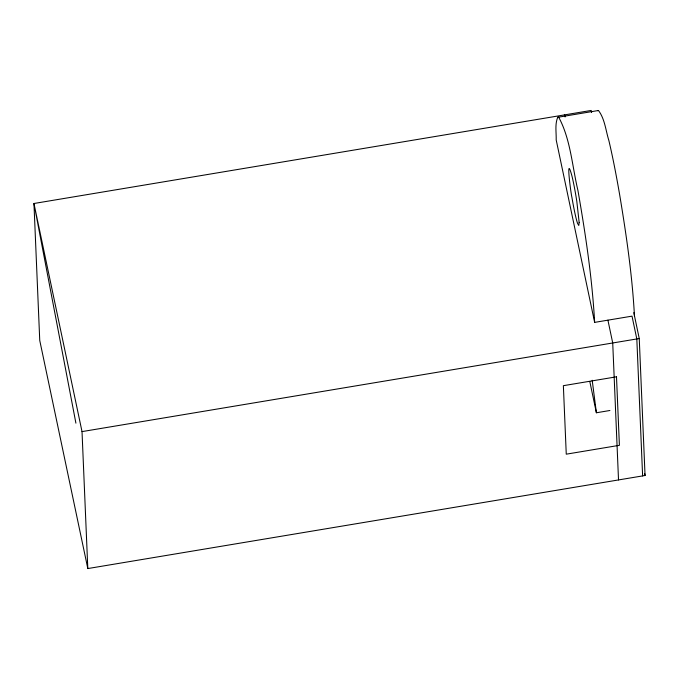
<?xml version="1.0" encoding="UTF-8"?>
<svg xmlns="http://www.w3.org/2000/svg" width="679" height="679" viewBox="0 0 679 679"><rect width="100%" height="100%" fill="white"/><g stroke="black" fill="none" stroke-linecap="round" stroke-linejoin="round"><path stroke-width="1.02" d="M594.643 322.381C592.164 278.076 585.536 234.094 577.922 190.417C572.117 166.083 570.674 139.297 558.664 117.144L557.739 117.297C554.76 124.325 556.398 132.447 556.186 139.891L594.643 322.381L632.013 316.142L636.817 338.957L642.614 475.911M597.537 110.652L598.471 110.49C604.879 119.02 605.744 130.572 608.876 140.553C613.069 158.377 616.473 176.379 619.604 194.415C626.284 234.603 632.225 275.02 634.449 315.735M557.739 117.297L598.471 110.49M639.253 338.549L645.05 475.504L87.812 568.561L82.023 431.606L639.253 338.549L633.796 312.629M589.805 381.53L596.391 412.764L609.912 410.498M591.621 112.51L591.188 110.439L33.95 203.496L39.747 340.451L87.812 568.561M644.617 473.424L645.05 475.504M564.648 114.87L565.089 116.941M607.917 320.165L612.721 342.98L618.518 479.934M82.023 431.606L33.95 203.496L75.904 423.161M592.198 380.274L596.391 412.764M579.17 222.517L578.788 225.487L577.549 223.34A28.993 2.096 80.5 0 1 571.879 197.139C571.132 195.128 565.242 151.061 572.007 176.243A28.993 2.096 80.5 0 1 574.731 189.152L575.274 192.123A28.993 2.096 80.5 0 1 576.785 201.222L579.17 222.517M616.498 376.811L563.366 385.68L566.261 454.175L619.401 445.314L616.498 376.811"/></g></svg>
